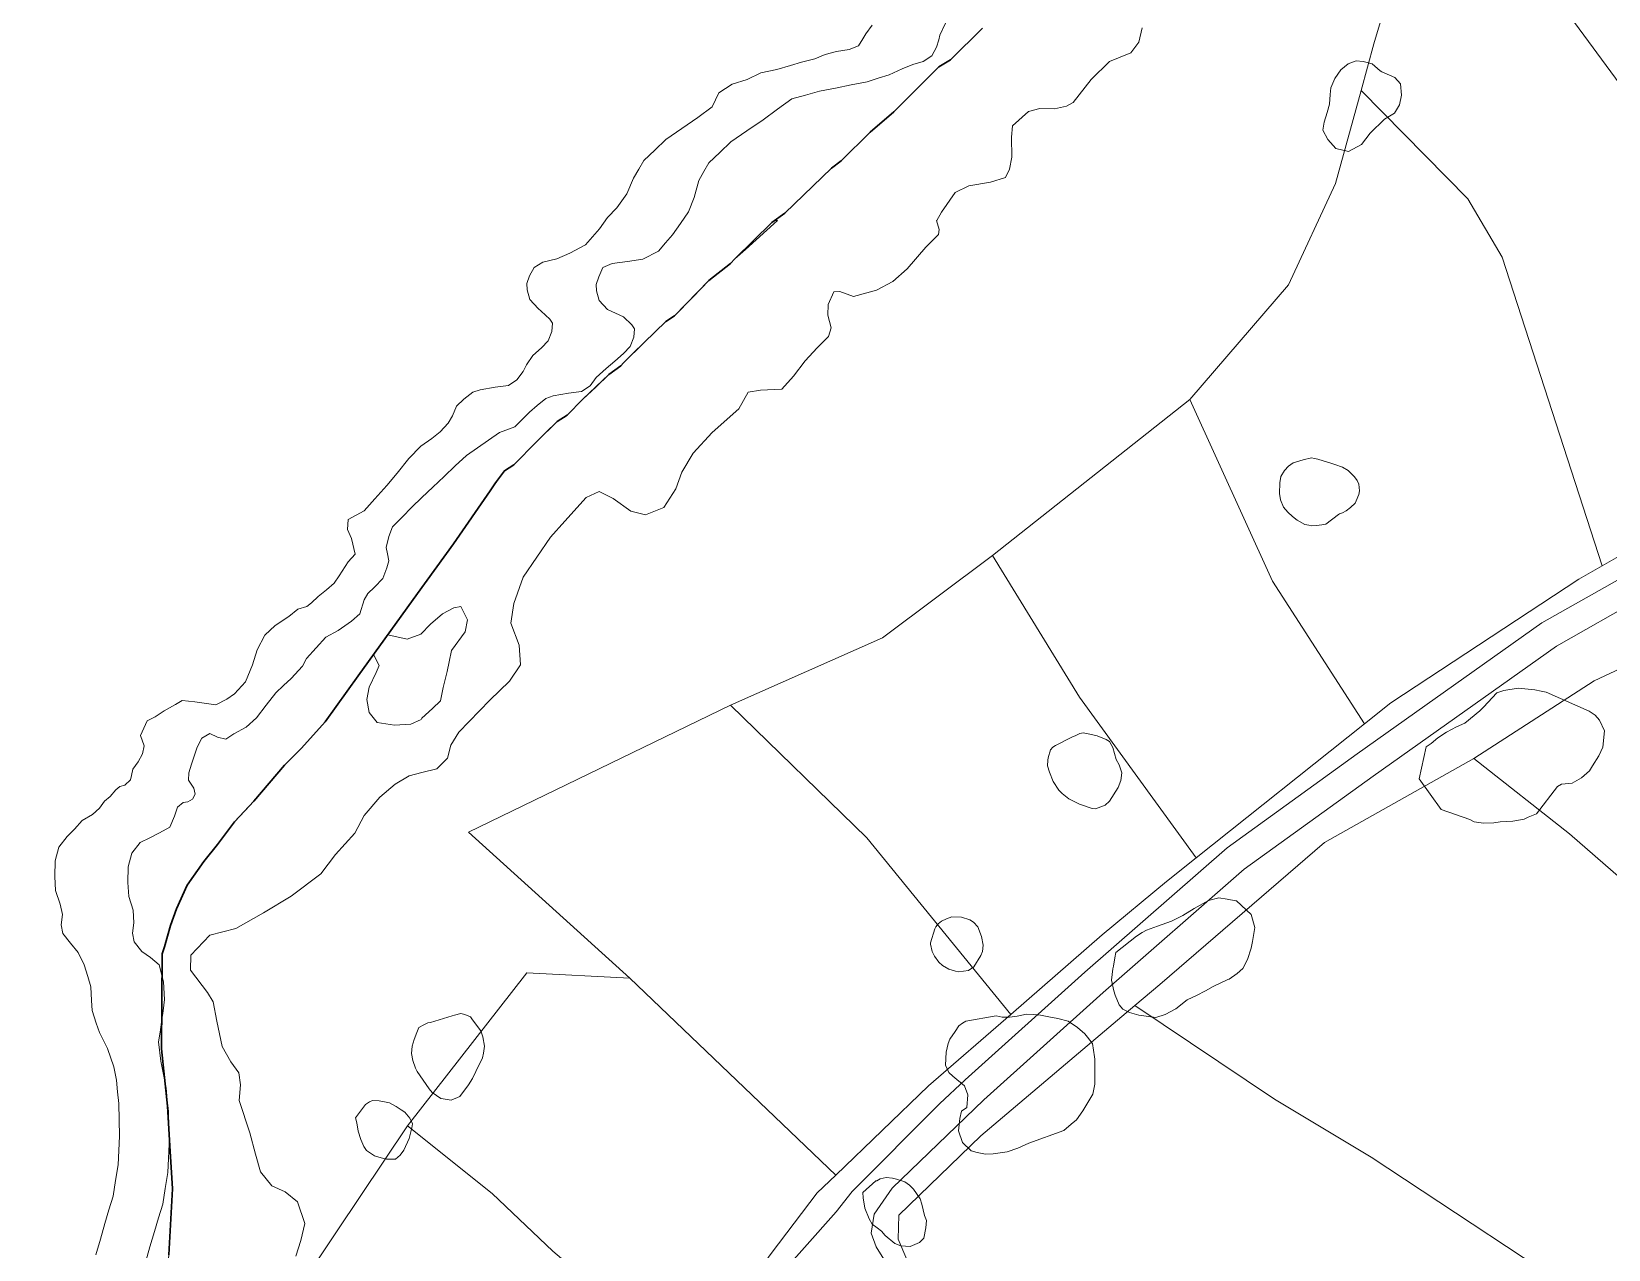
# Model space of a CAD drawing. Header units: metres. Extents: x 4652992 to 4879070, y 2074171 to 2309877.
# Drawn here: x 4653615.1 to 4653773.4, y 2308470 to 2308592.3 of the extents above; entities that cross this region are included whole.
import ezdxf

# ---------------------------------------------------------------- set-up
doc = ezdxf.new("R2010")
doc.units = ezdxf.units.M
doc.header["$MEASUREMENT"] = 0
doc.linetypes.add('DGN Style 3', pattern=[92.779933, 66.271381, -26.508552])
for name, color, linetype, lineweight in [('Level 19', 38, 'DGN Style 3', 0), ('Level 2', 6, 'Continuous', 0), ('Level 37', 3, 'Continuous', 0), ('Level 40', 1, 'Continuous', 0)]:
    doc.layers.add(name, color=color, linetype=linetype, lineweight=lineweight)
doc.layers.add('Limite', color=38, linetype='Continuous', lineweight=0, plot=False)

msp = doc.modelspace()

# ---------------------------------------------------------------- linework, layer by layer
at = {"layer": 'Level 19', "linetype": 'DGN Style 3'}
for points in [[(4653615.074191, 2308345.397888, 1263.561241), (4653616.489438, 2308351.026475, 1263.700968), (4653619.897198, 2308361.0764, 1264.1463), (4653621.661142, 2308365.510388, 1264.322569), (4653630.289758, 2308379.512862, 1265.315201), (4653642.72882, 2308399.54665, 1267.058266), (4653653.379919, 2308415.854819, 1267.896338), (4653661.995029, 2308427.084118, 1267.672768), (4653670.328958, 2308437.913095, 1267.636081), (4653672.095527, 2308440.809492, 1267.638896), (4653673.696828, 2308445.325073, 1267.6662), (4653675.187723, 2308448.519744, 1267.789973), (4653684.73016, 2308461.247137, 1267.193582), (4653695.8698, 2308473.792888, 1266.322928), (4653697.496112, 2308475.856548, 1266.217669), (4653706.258907, 2308484.638428, 1265.563259), (4653708.84565, 2308487.049382, 1265.31487), (4653720.859279, 2308497.879814, 1264.662848), (4653735.15817, 2308510.34644, 1263.786562), (4653748.209587, 2308519.784115, 1262.753284), (4653766.747758, 2308532.93109, 1261.06256), (4653775.645877, 2308537.975289, 1260.371662)], [(4653702.654556, 2308465.899093, 1267.320471), (4653699.900137, 2308470.303175, 1266.624313), (4653699.401353, 2308471.655563, 1266.469198), (4653699.706318, 2308473.560962, 1266.338955), (4653701.493403, 2308476.162844, 1266.160641), (4653710.71586, 2308485.042024, 1265.433583), (4653722.679172, 2308495.827095, 1264.720571), (4653736.866778, 2308508.196697, 1263.736604), (4653749.806774, 2308517.553801, 1262.705735), (4653768.221379, 2308530.613145, 1261.097118), (4653776.87422, 2308535.5183, 1260.323746)]]:
    msp.add_polyline3d(points, dxfattribs=at)
at = {"layer": 'Level 2'}
for points in [[(4653621.547514, 2308469.495407, 1245.6057), (4653621.986263, 2308471.061661, 1245.5557), (4653622.425011, 2308472.627915, 1245.5057), (4653622.84466, 2308473.994085, 1245.4557), (4653623.264308, 2308475.360255, 1245.4057), (4653623.516465, 2308476.941873, 1245.2557), (4653623.768621, 2308478.52349, 1245.1057), (4653623.841769, 2308479.957927, 1245.0057), (4653623.914916, 2308481.392364, 1244.9057), (4653623.87881, 2308483.032996, 1244.8557), (4653623.842704, 2308484.673627, 1244.8057), (4653623.720098, 2308485.841046, 1244.7057), (4653623.597491, 2308487.008464, 1244.6057), (4653623.342016, 2308488.365903, 1244.5557), (4653622.7072, 2308490.18497, 1244.5057), (4653621.884981, 2308491.796095, 1244.3057), (4653621.560863, 2308492.752376, 1244.3057), (4653621.157353, 2308494.030388, 1244.1057), (4653621.098385, 2308495.036432, 1243.8557), (4653621.012481, 2308496.394169, 1243.4057), (4653620.721566, 2308497.428835, 1243.4057), (4653620.362296, 2308498.607436, 1243.6057), (4653619.765214, 2308499.826748, 1243.5057), (4653618.989842, 2308500.78349, 1243.1057), (4653618.21414, 2308501.754994, 1243.0057), (4653618.054933, 2308502.604656, 1243.0057), (4653618.178595, 2308503.644483, 1243.0057), (4653617.950157, 2308504.703239, 1243.0057), (4653617.493193, 2308506.05969, 1242.9057), (4653617.412567, 2308507.475596, 1242.7057), (4653617.449115, 2308509.043801, 1242.5057), (4653617.822916, 2308510.413439, 1242.4057), (4653618.659225, 2308511.474582, 1242.3057), (4653619.374143, 2308512.229259, 1242.2057), (4653620.154777, 2308513.100542, 1242.1057), (4653621.202715, 2308513.684239, 1242.0057), (4653621.911117, 2308514.339983, 1241.9057), (4653622.394282, 2308515.034125, 1241.9057), (4653622.964452, 2308515.490401, 1241.9057), (4653623.532582, 2308516.157113, 1241.9057), (4653623.95271, 2308516.510512, 1241.9057), (4653624.427873, 2308516.643834, 1241.8057), (4653625.005716, 2308517.184879, 1241.8057), (4653625.113094, 2308517.610892, 1241.6057), (4653625.252612, 2308518.24351, 1241.5057), (4653625.792866, 2308518.979617, 1241.2057), (4653626.206372, 2308519.792565, 1241.0057), (4653626.384979, 2308520.594496, 1240.9057), (4653626.012292, 2308521.628462, 1240.8057), (4653626.699717, 2308523.086738, 1240.8057), (4653627.48169, 2308523.493845, 1240.8057), (4653628.387242, 2308524.102664, 1240.8057), (4653629.522435, 2308524.755834, 1240.8057), (4653630.216262, 2308525.153324, 1240.8057), (4653631.466497, 2308525.019418, 1240.7057), (4653633.588522, 2308524.714488, 1240.6057), (4653634.680647, 2308525.289389, 1240.6057), (4653635.457653, 2308525.796551, 1240.6057), (4653636.573689, 2308527.021649, 1240.6057), (4653637.25588, 2308528.711541, 1240.6057), (4653637.717997, 2308530.234676, 1240.6057), (4653638.512152, 2308531.692865, 1240.6057), (4653639.538987, 2308532.669379, 1240.6057), (4653640.899668, 2308533.584189, 1240.6057), (4653641.830007, 2308534.320732, 1240.6057), (4653642.735896, 2308534.563376, 1240.4057), (4653643.205028, 2308534.955819, 1240.4057), (4653643.851481, 2308535.573074, 1240.4057), (4653644.682927, 2308536.244661, 1240.4057), (4653645.467344, 2308536.926556, 1240.4057), (4653645.957831, 2308537.660614, 1240.4057), (4653646.262207, 2308538.128401, 1240.4057), (4653646.872406, 2308539.053008, 1240.4057), (4653647.587873, 2308539.8347, 1240.4057), (4653647.207398, 2308541.390323, 1240.4057), (4653646.791369, 2308542.297596, 1240.3391), (4653646.873089, 2308543.323305, 1240.2724), (4653648.474274, 2308544.181379, 1240.2057), (4653649.539967, 2308545.379096, 1240.1807), (4653650.76282, 2308546.718929, 1240.1557), (4653651.794939, 2308547.966563, 1240.1307), (4653652.959332, 2308549.447264, 1240.1057), (4653654.161088, 2308550.669569, 1240.0391), (4653655.272614, 2308551.434823, 1239.9724), (4653656.110322, 2308552.124105, 1239.9057), (4653656.921838, 2308552.978343, 1239.8057), (4653657.357849, 2308553.725272, 1239.8057), (4653657.752046, 2308554.696179, 1239.8057), (4653658.499748, 2308555.381605, 1239.8057), (4653659.382128, 2308556.084482, 1239.8057), (4653660.130922, 2308556.33207, 1239.8057), (4653661.650209, 2308556.612858, 1239.7057), (4653662.968072, 2308556.758039, 1239.6057), (4653663.825713, 2308557.334642, 1239.6057), (4653664.429992, 2308558.179588, 1239.6057), (4653664.791076, 2308558.857998, 1239.6057), (4653665.405564, 2308559.791276, 1239.5557), (4653666.286289, 2308560.543064, 1239.5057), (4653666.949951, 2308561.245175, 1239.5057), (4653667.309756, 2308562.18172, 1239.5057), (4653667.391777, 2308563.041178, 1239.5057), (4653667.121187, 2308563.444207, 1239.5057), (4653666.268416, 2308564.223556, 1239.5057), (4653665.954796, 2308564.506585, 1239.5057), (4653665.127019, 2308565.412341, 1239.5057), (4653664.838152, 2308566.387931, 1239.5057), (4653664.828165, 2308567.002661, 1239.5057), (4653665.070432, 2308567.786977, 1239.5057), (4653665.539081, 2308568.615805, 1239.5057), (4653666.427131, 2308569.135655, 1239.4057), (4653667.813463, 2308569.484738, 1239.3057), (4653669.130755, 2308570.067428, 1239.1057), (4653670.70781, 2308570.877893, 1239.0057), (4653671.410167, 2308571.687908, 1238.9557), (4653672.112523, 2308572.497924, 1238.9057), (4653672.91276, 2308573.652913, 1238.9057), (4653673.846539, 2308574.60902, 1238.9057), (4653674.8498, 2308576.007635, 1238.9057), (4653675.53336, 2308577.597593, 1238.9057), (4653676.047407, 2308578.481803, 1238.8557), (4653676.561454, 2308579.366012, 1238.8057), (4653677.661754, 2308580.413067, 1238.7557), (4653678.762054, 2308581.460123, 1238.7057), (4653680.374404, 2308582.573778, 1238.6557), (4653681.986753, 2308583.687433, 1238.6057), (4653683.431006, 2308584.735549, 1238.6057), (4653684.084423, 2308586.154, 1238.6057), (4653685.444293, 2308587.016685, 1238.5557), (4653686.946499, 2308587.506024, 1238.5057), (4653688.30864, 2308588.175042, 1238.4724), (4653689.904544, 2308588.496079, 1238.4391), (4653691.300513, 2308588.899647, 1238.4057), (4653692.402696, 2308589.237313, 1238.4057), (4653693.72112, 2308589.575997, 1238.4057), (4653694.770894, 2308589.99874, 1238.4057), (4653695.917739, 2308590.316729, 1238.4057), (4653697.174427, 2308590.502452, 1238.4057), (4653698.112408, 2308590.885624, 1238.4057), (4653698.546617, 2308591.588763, 1238.4057), (4653698.848882, 2308592.08968, 1238.4057), (4653699.496232, 2308592.962247, 1238.4057)], [(4653706.848368, 2308593.164793, 1238.405739), (4653706.275644, 2308591.946372, 1238.405739), (4653706.184481, 2308591.483823, 1238.405739), (4653705.966042, 2308590.750504, 1238.405739), (4653705.499019, 2308589.880922, 1238.405739), (4653704.611448, 2308589.31507, 1238.405739), (4653703.588026, 2308588.99742, 1238.405739), (4653702.507982, 2308588.579968, 1238.405739), (4653701.200919, 2308587.948155, 1238.405739), (4653700.098736, 2308587.610489, 1238.405739), (4653698.996554, 2308587.272823, 1238.405739), (4653697.40065, 2308586.951786, 1238.439072), (4653695.804746, 2308586.630748, 1238.472405), (4653694.208842, 2308586.309711, 1238.505739), (4653692.814432, 2308585.928927, 1238.555739), (4653691.420022, 2308585.548143, 1238.605739), (4653689.975769, 2308584.500026, 1238.605739), (4653688.531515, 2308583.45191, 1238.605739), (4653686.919166, 2308582.338255, 1238.655739), (4653685.306817, 2308581.2246, 1238.705739), (4653684.206517, 2308580.177544, 1238.755739), (4653683.106217, 2308579.130489, 1238.805739), (4653682.59217, 2308578.24628, 1238.855739), (4653682.078123, 2308577.36207, 1238.905739), (4653681.627713, 2308575.640245, 1238.905739), (4653681.048595, 2308574.202046, 1238.905739), (4653680.248359, 2308573.047056, 1238.905739), (4653679.448122, 2308571.892067, 1238.905739), (4653678.745766, 2308571.082051, 1238.955739), (4653678.043409, 2308570.272036, 1239.005739), (4653676.466354, 2308569.461571, 1239.105739), (4653674.915548, 2308569.226705, 1239.305739), (4653673.387583, 2308569.034806, 1239.405739), (4653672.432817, 2308568.614336, 1239.505739), (4653672.030884, 2308567.686128, 1239.505739), (4653671.788617, 2308566.901812, 1239.505739), (4653671.798604, 2308566.287082, 1239.505739), (4653672.087471, 2308565.311492, 1239.505739), (4653672.915248, 2308564.405736, 1239.505739), (4653674.517593, 2308563.655114, 1239.505739), (4653675.370364, 2308562.875764, 1239.505739), (4653675.640954, 2308562.472736, 1239.505739), (4653675.558933, 2308561.613277, 1239.505739), (4653675.199128, 2308560.676733, 1239.505739), (4653674.535466, 2308559.974621, 1239.505739), (4653673.654741, 2308559.222834, 1239.555739), (4653672.774016, 2308558.471046, 1239.605739), (4653671.765591, 2308557.573731, 1239.605739), (4653671.161312, 2308556.728785, 1239.605739), (4653670.303671, 2308556.152182, 1239.605739), (4653668.985808, 2308556.007001, 1239.705739), (4653667.466521, 2308555.726213, 1239.805739), (4653666.717727, 2308555.478625, 1239.805739), (4653665.835347, 2308554.775748, 1239.805739), (4653665.087645, 2308554.090322, 1239.805739), (4653664.352684, 2308553.358638, 1239.805739), (4653663.617723, 2308552.626954, 1239.805739), (4653662.083176, 2308552.043441, 1239.905739), (4653660.97165, 2308551.278187, 1239.972405), (4653659.860125, 2308550.512932, 1240.039073), (4653658.748599, 2308549.747678, 1240.105739), (4653657.624712, 2308548.690605, 1240.130739), (4653656.500826, 2308547.633532, 1240.155739), (4653655.37694, 2308546.576459, 1240.180739), (4653654.253053, 2308545.519385, 1240.205739), (4653653.274841, 2308544.539487, 1240.272406), (4653652.296629, 2308543.559588, 1240.339073), (4653651.318416, 2308542.579689, 1240.405739), (4653650.950515, 2308541.601863, 1240.405739), (4653650.692251, 2308540.515113, 1240.405739), (4653650.828393, 2308539.876142, 1240.405739), (4653650.947907, 2308539.152931, 1240.405739), (4653650.76447, 2308538.445187, 1240.405739), (4653650.337832, 2308537.391298, 1240.405739), (4653649.506904, 2308536.503912, 1240.405739), (4653648.860451, 2308535.886657, 1240.405739), (4653648.474858, 2308535.262146, 1240.405739), (4653648.028565, 2308533.8509, 1240.605739), (4653647.22275, 2308533.090021, 1240.605739), (4653645.862069, 2308532.175211, 1240.605739), (4653644.635435, 2308531.496602, 1240.605739), (4653643.657883, 2308530.419399, 1240.605739), (4653642.68033, 2308529.342197, 1240.605739), (4653642.269851, 2308528.591462, 1240.605739), (4653641.153815, 2308527.366364, 1240.605739), (4653640.377322, 2308526.643449, 1240.605739), (4653639.600829, 2308525.920534, 1240.605739), (4653638.635663, 2308524.661746, 1240.705739), (4653637.670498, 2308523.402957, 1240.805739), (4653636.612887, 2308522.472824, 1240.805739), (4653635.386498, 2308521.794353, 1240.805739), (4653634.580321, 2308521.252344, 1240.805739), (4653633.747243, 2308521.459024, 1240.805739), (4653632.98951, 2308521.825889, 1240.805739), (4653632.183205, 2308521.367588, 1240.905739), (4653631.722847, 2308520.448272, 1241.005739), (4653631.13837, 2308518.763098, 1241.205739), (4653630.871998, 2308517.887191, 1241.505739), (4653630.840263, 2308517.147275, 1241.605739), (4653631.388603, 2308516.334546, 1241.805739), (4653631.490708, 2308515.746687, 1241.805739), (4653631.24006, 2308515.224783, 1241.905739), (4653630.753441, 2308514.970556, 1241.905739), (4653630.300051, 2308514.884544, 1241.905739), (4653629.729881, 2308514.428268, 1241.905739), (4653629.421069, 2308513.52774, 1241.905739), (4653628.970374, 2308512.433884, 1242.005739), (4653627.922436, 2308511.850188, 1242.105739), (4653626.95863, 2308511.359456, 1242.205739), (4653625.994824, 2308510.868725, 1242.305739), (4653625.158515, 2308509.807582, 1242.405739), (4653624.784714, 2308508.437944, 1242.505739), (4653624.748166, 2308506.869739, 1242.705739), (4653624.828792, 2308505.453833, 1242.905739), (4653625.285756, 2308504.097382, 1243.005739), (4653625.337814, 2308502.810332, 1243.005739), (4653625.214153, 2308501.770505, 1243.005739), (4653625.37336, 2308500.920843, 1243.005739), (4653626.149062, 2308499.949339, 1243.105739), (4653627.033225, 2308499.32173, 1243.505739), (4653627.887694, 2308498.61754, 1244.005739), (4653628.31027, 2308496.898777, 1244.105739), (4653628.434285, 2308495.116178, 1244.205739), (4653628.284659, 2308493.980413, 1244.255739), (4653628.135032, 2308492.844647, 1244.305739), (4653627.980033, 2308491.853259, 1244.305739), (4653627.825033, 2308490.861871, 1244.305739), (4653628.069562, 2308488.934118, 1244.505739), (4653628.325038, 2308487.576679, 1244.555739), (4653628.580513, 2308486.21924, 1244.605739), (4653628.70312, 2308485.051822, 1244.705739), (4653628.825726, 2308483.884404, 1244.805739), (4653628.861832, 2308482.243772, 1244.855739), (4653628.897938, 2308480.60314, 1244.905739), (4653628.824791, 2308479.168704, 1245.005739), (4653628.751643, 2308477.734267, 1245.105739), (4653628.499487, 2308476.152649, 1245.255739), (4653628.24733, 2308474.571032, 1245.405739), (4653627.827682, 2308473.204862, 1245.455739), (4653627.408033, 2308471.838691, 1245.505739), (4653626.969285, 2308470.272438, 1245.555739), (4653626.530536, 2308468.706184, 1245.605739)]]:
    msp.add_polyline3d(points, dxfattribs=at)
at = {"layer": 'Level 37', "extrusion": (0.7620615731624901, 0.5440282548453109, 0.351134470878432), "elevation": 4802788.525449, "flags": 128}
msp.add_lwpolyline([(-825070.73853, -1799760.758132), (-825053.711812, -1799763.115017), (-825034.055313, -1799774.053009)], dxfattribs=at)
at = {"layer": 'Level 37', "extrusion": (-0.7676442660943548, -0.5503198226883343, 0.3284362548330189), "elevation": -4842390.432552, "flags": 128}
msp.add_lwpolyline([(835222.535944, 1685150.620746), (835241.35612, 1685160.861376), (835264.172809, 1685165.163186)], dxfattribs=at)
at = {"layer": 'Level 37'}
for points in [[(4653796.588422, 2308547.920313, 1260.031982), (4653789.563465, 2308559.41992, 1260.417157), (4653782.947891, 2308571.537793, 1259.7), (4653778.441424, 2308580.372125, 1258.9), (4653774.605865, 2308586.986383, 1257.6), (4653769.557156, 2308593.837451, 1255.2), (4653759.8438, 2308603.64884, 1250.3), (4653755.537467, 2308607.72047, 1247.2), (4653750.750011, 2308612.200147, 1244.9), (4653744.559191, 2308618.000415, 1243.470929), (4653739.360496, 2308622.722258, 1241.756726), (4653750.933349, 2308637.347796, 1241.756726), (4653752.974059, 2308642.323286, 1241.6), (4653765.564613, 2308630.438464, 1245.5), (4653775.060993, 2308621.143862, 1251.2), (4653788.331075, 2308606.931741, 1256.6), (4653799.861003, 2308588.165599, 1259.4), (4653809.151328, 2308571.756189, 1259.3), (4653816.844634, 2308556.746357, 1258.721), (4653819.859671, 2308551.90828, 1256.8577)], [(4653732.022057, 2308509.33112, 1264.83277), (4653720.316301, 2308525.48589, 1261.334247), (4653711.571512, 2308539.697005, 1251.661704), (4653731.409232, 2308555.362126, 1251.09273), (4653741.307226, 2308566.862407, 1250.860296), (4653746.016593, 2308577.053543, 1250.291322), (4653748.591199, 2308586.392397, 1249.155456), (4653749.885571, 2308591.087466, 1248.584404), (4653753.653177, 2308603.768813, 1247.446457), (4653755.537467, 2308607.72047, 1247.2)], [(4653772.816567, 2308538.668556, 1261.967054), (4653762.750373, 2308569.637494, 1259.627327), (4653759.296985, 2308575.521287, 1257.351435), (4653748.591199, 2308586.392397, 1249.155456)], [(4653641.069723, 2308464.861783, 1255.875513), (4653645.770833, 2308471.879214, 1255.875513), (4653652.835495, 2308482.438259, 1257.02358), (4653661.341535, 2308475.636983, 1261.615849), (4653667.414856, 2308469.844631, 1265.060049), (4653676.086568, 2308462.522258, 1267.930218), (4653680.917622, 2308458.003541, 1267.930218), (4653689.334749, 2308469.601884, 1267.930218), (4653693.98578, 2308475.694268, 1267.356184), (4653695.844801, 2308477.483333, 1267.26072), (4653705.164327, 2308486.452159, 1266.78215), (4653713.413468, 2308493.627782, 1265.966391), (4653722.578614, 2308501.600205, 1265.060049), (4653729.048201, 2308506.962346, 1265.060049), (4653732.022057, 2308509.33112, 1264.83277), (4653748.923644, 2308522.793786, 1263.541057), (4653751.581232, 2308524.910642, 1263.337949), (4653770.451001, 2308537.318346, 1262.189882), (4653772.816567, 2308538.668556, 1261.967054), (4653782.639026, 2308544.274987, 1261.041815)], [(4653675.153176, 2308497.260837, 1261.334247), (4653658.956054, 2308511.927754, 1248.816839), (4653685.272304, 2308524.684443, 1252.230677), (4653700.538257, 2308531.439358, 1251.661704), (4653711.571512, 2308539.697005, 1251.661704)], [(4653792.461351, 2308491.810147, 1266.534521), (4653769.538566, 2308511.764647, 1266.118762), (4653759.914829, 2308519.313928, 1264.396661), (4653771.984532, 2308527.131293, 1263.248594), (4653786.800653, 2308534.052345, 1261.526494)], [(4653792.461351, 2308491.810147, 1266.534521), (4653778.178322, 2308469.893971, 1268.414896), (4653773.330559, 2308463.626979, 1268.98893), (4653765.627533, 2308453.114288, 1271.859097), (4653762.239937, 2308448.327143, 1273.007165), (4653755.712569, 2308439.586537, 1273.007165), (4653742.651535, 2308445.144032, 1271.859097), (4653735.908101, 2308449.388297, 1271.285064), (4653707.941634, 2308464.702889, 1268.98893), (4653705.295238, 2308466.282224, 1268.98893), (4653702.969744, 2308469.018231, 1268.98893), (4653702.109582, 2308471.052193, 1268.98893), (4653702.180527, 2308473.451091, 1268.414896), (4653710.407077, 2308481.433154, 1267.840863), (4653725.860066, 2308494.50119, 1266.853893), (4653728.382376, 2308496.634216, 1266.692796), (4653744.919076, 2308510.871158, 1265.544728), (4653759.914829, 2308519.313928, 1264.396661)], [(4653652.835495, 2308482.438259, 1257.02358), (4653664.822376, 2308497.799636, 1256.782462), (4653675.153176, 2308497.260837, 1261.334247), (4653695.844801, 2308477.483333, 1267.26072)], [(4653773.330559, 2308463.626979, 1268.98893), (4653749.616507, 2308479.297843, 1270.136997), (4653739.910194, 2308485.12419, 1267.266829), (4653725.860066, 2308494.50119, 1266.853893)]]:
    msp.add_polyline3d(points, dxfattribs=at)
at = {"layer": 'Level 40', "color": 3, "flags": 128}
for points, elevation in [([(4653751.984862, 2308587.705536), (4653752.542487, 2308587.044896), (4653752.64069, 2308585.911818), (4653752.462081, 2308584.953827), (4653751.935663, 2308584.122124), (4653750.952933, 2308583.498732), (4653749.514728, 2308582.092395), (4653748.62212, 2308580.956718), (4653747.317833, 2308580.268873), (4653746.072532, 2308580.561257), (4653745.249231, 2308581.456969), (4653744.74743, 2308582.417072), (4653744.89261, 2308583.195496), (4653745.202119, 2308584.191275), (4653745.418291, 2308585.018478), (4653745.477305, 2308585.998635), (4653745.540312, 2308586.668332), (4653745.958296, 2308587.582031), (4653746.555755, 2308588.462497), (4653747.288023, 2308589.070246), (4653748.084107, 2308589.356485), (4653748.813194, 2308589.283496), (4653749.69943, 2308589.057549), (4653750.496352, 2308588.35263), (4653750.664668, 2308588.259543), (4653751.984862, 2308587.705536)], 1254.646457), ([(4653746.311027, 2308543.814318), (4653745.045496, 2308542.84001), (4653744.653685, 2308542.766529), (4653744.113895, 2308542.710632), (4653743.659152, 2308542.671715), (4653743.352355, 2308542.731636), (4653742.94871, 2308542.82563), (4653742.167156, 2308543.242095), (4653741.704012, 2308543.606946), (4653741.245413, 2308544.037265), (4653740.784799, 2308544.563693), (4653740.487541, 2308545.284783), (4653740.403658, 2308545.925986), (4653740.425198, 2308547.008959), (4653740.54594, 2308547.62247), (4653740.893827, 2308548.249574), (4653741.317191, 2308548.684026), (4653741.755831, 2308549.019065), (4653742.791255, 2308549.291827), (4653743.612325, 2308549.490522), (4653743.905785, 2308549.454188), (4653744.263912, 2308549.365575), (4653745.655771, 2308548.92363), (4653745.939768, 2308548.844238), (4653746.729928, 2308548.560663), (4653747.311645, 2308548.248875), (4653747.946554, 2308547.582242), (4653748.193584, 2308547.214689), (4653748.353271, 2308546.854935), (4653748.44263, 2308546.208102), (4653748.37003, 2308545.839093), (4653748.113913, 2308545.186596), (4653748.004005, 2308544.952599), (4653747.538158, 2308544.532651), (4653747.109165, 2308544.19085), (4653746.741298, 2308543.996879), (4653746.421269, 2308543.888439), (4653746.311027, 2308543.814318)], 1263.600385), ([(4653717.911897, 2308520.620119), (4653719.541484, 2308521.468042), (4653719.945976, 2308521.633614), (4653720.333835, 2308521.839984), (4653720.672014, 2308521.904132), (4653721.339386, 2308521.773675), (4653722.076433, 2308521.597048), (4653723.007977, 2308521.209161), (4653723.341624, 2308521.019507), (4653723.674925, 2308520.40557), (4653723.984656, 2308519.214922), (4653724.283427, 2308518.68928), (4653724.568867, 2308517.885853), (4653724.471301, 2308517.123546), (4653724.213808, 2308516.401379), (4653723.316861, 2308515.040784), (4653722.886465, 2308514.632411), (4653721.922892, 2308514.264789), (4653721.583997, 2308514.300854), (4653720.308072, 2308514.727592), (4653719.49796, 2308515.141184), (4653719.237514, 2308515.28073), (4653718.583487, 2308515.814616), (4653718.232459, 2308516.128575), (4653717.681844, 2308516.998958), (4653717.309785, 2308517.933772), (4653717.08499, 2308518.56739), (4653717.133456, 2308519.144083), (4653717.18286, 2308519.394942), (4653717.406118, 2308520.197969), (4653717.632542, 2308520.453358), (4653717.911897, 2308520.620119)], 1265.800385), ([(4653723.948124, 2308499.824627), (4653726.043499, 2308501.489444), (4653726.617305, 2308501.845956), (4653727.028671, 2308502.097756), (4653728.131243, 2308502.481102), (4653729.546598, 2308502.990215), (4653730.695461, 2308503.569984), (4653731.839094, 2308504.272202), (4653733.278821, 2308505.05007), (4653734.311659, 2308505.331447), (4653735.159112, 2308505.197223), (4653736.004734, 2308505.031847), (4653736.084003, 2308505.014998), (4653737.549358, 2308503.669708), (4653737.908856, 2308502.354672), (4653737.687474, 2308500.944273), (4653737.544545, 2308500.274673), (4653737.169653, 2308499.12381), (4653736.70868, 2308498.245144), (4653736.154527, 2308497.725738), (4653735.329684, 2308497.16645), (4653735.210116, 2308497.116347), (4653733.732392, 2308496.436078), (4653732.955336, 2308495.990891), (4653732.059993, 2308495.523281), (4653731.123918, 2308495.095156), (4653729.975558, 2308494.188598), (4653728.92005, 2308493.599744), (4653727.99379, 2308493.299051), (4653726.268122, 2308493.549521), (4653725.349302, 2308493.824367), (4653724.666066, 2308494.16352), (4653724.299981, 2308494.600054), (4653723.907828, 2308495.544197), (4653723.773263, 2308496.004966), (4653723.532429, 2308497.065498), (4653723.659554, 2308498.197777), (4653723.713824, 2308498.473447), (4653723.876687, 2308499.300711), (4653723.948124, 2308499.824627)], 1271.200385), ([(4653705.364585, 2308500.798027), (4653705.773322, 2308502.213192), (4653705.889954, 2308502.412498), (4653706.13454, 2308502.727569), (4653706.446434, 2308502.991577), (4653706.946008, 2308503.218871), (4653707.508143, 2308503.433926), (4653708.471218, 2308503.375542), (4653709.317795, 2308503.129086), (4653709.673139, 2308502.880409), (4653710.099666, 2308502.406941), (4653710.477338, 2308501.434828), (4653710.647473, 2308500.559273), (4653710.588317, 2308499.939702), (4653710.420947, 2308499.540545), (4653709.698291, 2308498.389981), (4653709.154631, 2308498.044611), (4653708.150575, 2308497.912671), (4653707.861091, 2308497.969309), (4653707.185224, 2308498.166553), (4653706.540954, 2308498.526997), (4653706.198188, 2308498.877346), (4653705.7559, 2308499.486336), (4653705.53467, 2308499.939373), (4653705.340948, 2308500.678047), (4653705.364585, 2308500.798027)], 1267.600385), ([(4653655.123368, 2308492.794892), (4653657.308066, 2308493.479711), (4653657.558802, 2308493.538162), (4653658.196952, 2308493.720389), (4653658.594518, 2308493.60672), (4653659.171554, 2308493.368862), (4653659.3577, 2308493.091293), (4653660.17962, 2308491.965864), (4653660.38203, 2308491.363527), (4653660.55662, 2308490.450315), (4653660.463127, 2308489.73962), (4653660.371593, 2308489.275714), (4653659.693755, 2308487.87902), (4653659.354744, 2308487.174516), (4653658.947266, 2308486.538237), (4653658.077796, 2308485.384013), (4653657.211191, 2308485.017645), (4653656.421226, 2308485.14566), (4653656.192464, 2308485.190453), (4653655.308772, 2308485.784643), (4653655.015465, 2308486.144387), (4653653.804934, 2308487.890841), (4653653.623112, 2308488.215687), (4653653.35279, 2308489.010769), (4653653.229551, 2308489.709364), (4653653.289693, 2308490.420966), (4653653.488934, 2308491.091915), (4653653.7535, 2308491.800696), (4653653.980806, 2308492.295165), (4653654.48415, 2308492.588467), (4653654.885337, 2308492.783588), (4653655.123368, 2308492.794892)], 1259.400385), ([(4653647.61855, 2308483.251924), (4653648.60466, 2308484.586164), (4653649.014423, 2308484.846072), (4653649.302882, 2308484.995463), (4653649.995543, 2308484.956902), (4653650.513903, 2308484.855401), (4653651.031609, 2308484.736304), (4653651.696409, 2308484.38269), (4653652.202399, 2308484.037668), (4653652.547861, 2308483.814025), (4653653.068243, 2308483.221871), (4653653.319149, 2308482.627246), (4653653.275156, 2308482.226988), (4653652.986901, 2308481.155573), (4653652.468667, 2308480.009125), (4653652.094308, 2308479.481344), (4653651.616041, 2308479.092647), (4653650.734952, 2308479.10442), (4653650.193706, 2308479.210423), (4653649.513102, 2308479.424113), (4653648.718099, 2308479.957702), (4653648.441346, 2308480.372799), (4653648.147554, 2308481.062354), (4653647.858828, 2308481.891124), (4653647.741546, 2308482.753552), (4653647.61855, 2308483.251924)], 1259.400385), ([(4653698.571085, 2308475.73326), (4653699.863163, 2308476.923507), (4653699.955735, 2308476.905381), (4653700.288207, 2308477.128929), (4653700.885822, 2308477.236286), (4653701.527096, 2308477.175002), (4653701.935346, 2308477.094925), (4653702.767196, 2308476.809227), (4653703.255676, 2308476.480331), (4653703.640458, 2308476.087689), (4653704.309407, 2308475.090736), (4653704.495894, 2308474.573118), (4653704.75818, 2308473.439918), (4653704.944536, 2308472.945712), (4653704.891119, 2308472.186379), (4653704.69046, 2308471.167668), (4653704.244296, 2308470.725468), (4653703.314168, 2308470.33119), (4653702.382682, 2308470.382586), (4653701.783087, 2308470.63721), (4653700.788285, 2308471.439078), (4653700.428882, 2308471.855592), (4653699.983935, 2308472.186813), (4653699.486411, 2308472.571209), (4653699.207378, 2308473.106962), (4653698.741895, 2308474.16032), (4653698.604768, 2308475.212093), (4653698.571085, 2308475.73326)], 1272.800385)]:
    msp.add_lwpolyline(points, dxfattribs=dict(at, elevation=elevation))
at = {"layer": 'Level 40', "color": 3}
for points in [[(4653628.744771, 2308467.478819, 1255.1443), (4653628.89594, 2308470.377129, 1254.832206), (4653628.895943, 2308470.377188, 1254.8322), (4653629.121249, 2308474.391512, 1254.395), (4653629.218543, 2308476.125004, 1254.2062), (4653629.118653, 2308477.721079, 1254.0429), (4653628.950235, 2308480.412133, 1253.7675), (4653628.871874, 2308481.782949, 1253.6282), (4653628.72106, 2308484.421232, 1253.364036), (4653628.619484, 2308485.42483, 1253.2632), (4653628.235732, 2308489.216401, 1252.8972), (4653628.138456, 2308490.177517, 1252.8045), (4653628.157731, 2308493.190784, 1252.5987), (4653628.171552, 2308495.351445, 1252.4512), (4653628.199387, 2308499.702864, 1252.1541), (4653628.439078, 2308500.416672, 1252.1092), (4653629.039237, 2308502.558753, 1251.9826), (4653629.638304, 2308504.224194, 1251.8627), (4653630.715234, 2308506.60323, 1251.7412), (4653631.236008, 2308507.34365, 1251.7652), (4653632.387533, 2308508.980851, 1251.8183), (4653633.740638, 2308510.684466, 1251.87), (4653635.452434, 2308512.942974, 1251.9076), (4653636.510457, 2308514.077098, 1251.9277), (4653637.404425, 2308515.035366, 1251.93534), (4653638.036177, 2308515.772506, 1251.941), (4653638.036184, 2308515.772513, 1251.941), (4653640.487097, 2308518.632281, 1251.9266), (4653642.184322, 2308520.34839, 1251.903), (4653644.545074, 2308522.989154, 1251.8165), (4653646.10381, 2308525.161148, 1251.6861), (4653647.862819, 2308527.612211, 1251.539), (4653649.418247, 2308529.765816, 1251.3632), (4653649.998256, 2308528.660452, 1251.2326), (4653649.689645, 2308527.956737, 1251.2326), (4653648.974592, 2308526.483521, 1251.2326), (4653648.732508, 2308525.257383, 1251.2326), (4653648.980538, 2308523.935375, 1251.2326), (4653649.799395, 2308522.926215, 1251.2326), (4653651.530999, 2308522.672475, 1251.2326), (4653653.163805, 2308522.777675, 1251.2326), (4653654.214578, 2308523.23505, 1251.2326), (4653654.280973, 2308523.367248, 1251.2326), (4653655.323797, 2308524.351961, 1251.2326), (4653656.154824, 2308525.123377, 1251.2326), (4653656.412984, 2308526.431307, 1251.2326), (4653656.817368, 2308528.050211, 1251.2326), (4653657.01098, 2308529.031119, 1251.2326), (4653657.236857, 2308530.175494, 1251.2326), (4653658.620471, 2308532.027332, 1251.2326), (4653658.862463, 2308533.253398, 1251.2326), (4653658.189747, 2308534.57336, 1251.2326), (4653657.487848, 2308534.455902, 1251.2326), (4653656.34627, 2308533.830174, 1251.2326), (4653655.124019, 2308532.795766, 1251.2326), (4653654.162955, 2308531.79518, 1251.2326), (4653652.792452, 2308531.299097, 1251.2326), (4653650.848738, 2308531.746435, 1251.2848), (4653651.704075, 2308532.930711, 1251.1526), (4653652.502029, 2308534.035538, 1251.1069), (4653653.834658, 2308535.88066, 1251.0306), (4653655.836086, 2308538.657271, 1250.978), (4653657.433675, 2308540.873631, 1250.9359), (4653660.445046, 2308545.21428, 1250.7387), (4653662.577906, 2308548.196683, 1250.5626), (4653663.515901, 2308548.797963, 1250.4942), (4653665.823178, 2308551.158419, 1250.2649), (4653666.698462, 2308552.029851, 1250.1649), (4653667.843785, 2308553.170133, 1250.0341), (4653668.877238, 2308553.786954, 1249.9843), (4653670.452356, 2308555.386876, 1250.0359), (4653671.73052, 2308556.612816, 1250.0612), (4653673.061558, 2308557.889469, 1250.0875), (4653674.270108, 2308558.759915, 1250.106339), (4653674.508901, 2308559.061048, 1250.1112), (4653675.463391, 2308559.9895, 1250.1013), (4653676.593218, 2308561.088507, 1250.0897), (4653678.772749, 2308563.179207, 1250.0332), (4653679.631435, 2308563.764731, 1250.0256), (4653681.472019, 2308565.65343, 1249.9121), (4653683.084343, 2308567.307902, 1249.8126), (4653685.257905, 2308569.023033, 1249.682247), (4653685.708721, 2308569.471754, 1249.6523), (4653686.771773, 2308570.422582, 1249.5105), (4653689.995209, 2308573.3448, 1249.519406), (4653689.707158, 2308573.3448, 1249.517178), (4653690.719692, 2308574.064717, 1249.469161), (4653695.413165, 2308578.605173, 1249.216773), (4653696.367253, 2308579.31746, 1249.170756), (4653699.28442, 2308582.195108, 1249.012387), (4653701.670276, 2308584.253707, 1248.890597), (4653706.204945, 2308588.768188, 1248.643293), (4653707.346037, 2308589.471187, 1248.591494), (4653710.581159, 2308592.660411, 1248.415919)], [(4653726.608743, 2308592.680779, 1248.646457), (4653726.25951, 2308591.253634, 1248.646457), (4653725.474793, 2308590.155678, 1248.646457), (4653723.329072, 2308589.309556, 1248.646457), (4653721.499104, 2308587.493243, 1248.646457), (4653719.67023, 2308585.188224, 1249.146457), (4653719.020409, 2308584.81143, 1249.146457), (4653717.810465, 2308584.538279, 1249.146457), (4653716.325299, 2308584.564576, 1249.146457), (4653715.195342, 2308584.276613, 1249.146457), (4653713.60097, 2308582.831912, 1249.146457), (4653713.471597, 2308581.696003, 1249.146457), (4653713.512738, 2308579.700029, 1249.146457), (4653713.288382, 2308578.498783, 1249.146457), (4653712.883781, 2308577.662273, 1249.146457), (4653711.388753, 2308577.193217, 1249.146457), (4653709.192934, 2308576.801244, 1250.146457), (4653707.829576, 2308576.143153, 1250.146457), (4653706.466864, 2308574.160732, 1250.146457), (4653705.989129, 2308573.3448, 1250.146457), (4653705.953206, 2308573.3448, 1250.114834), (4653706.237987, 2308572.422947, 1250.0846), (4653706.141241, 2308571.932046, 1250.0846), (4653704.869183, 2308570.650961, 1250.0846), (4653702.994512, 2308568.46788, 1250.0846), (4653701.55879, 2308567.218705, 1250.0846), (4653699.942123, 2308566.344728, 1250.0846), (4653697.605257, 2308565.696327, 1250.0846), (4653696.262822, 2308566.21332, 1250.0846), (4653695.657875, 2308566.161484, 1250.0846), (4653695.072532, 2308564.916237, 1250.0846), (4653695.026452, 2308563.820599, 1250.0846), (4653695.373308, 2308562.563245, 1250.0846), (4653695.114048, 2308561.679141, 1250.0846), (4653693.955979, 2308560.545647, 1250.0846), (4653692.765635, 2308559.248489, 1250.0846), (4653691.608692, 2308557.689852, 1250.0846), (4653690.418321, 2308556.392664, 1250.0846), (4653688.276191, 2308556.301133, 1250.0846), (4653687.040583, 2308556.096918, 1251.2326), (4653686.114149, 2308554.41078, 1251.2326), (4653683.441998, 2308552.047151, 1251.2326), (4653681.503995, 2308549.964434, 1251.2326), (4653680.36573, 2308548.06494, 1251.2326), (4653679.782118, 2308546.396546, 1251.2326), (4653678.562111, 2308544.512938, 1251.2326), (4653676.718547, 2308543.769712, 1251.2326), (4653675.264107, 2308544.138786, 1251.2326), (4653673.48076, 2308545.420907, 1251.2326), (4653672.090891, 2308546.116857, 1251.2326), (4653670.785954, 2308545.523065, 1251.2326), (4653668.619977, 2308543.145326, 1251.2326), (4653667.2032, 2308541.55482, 1251.2326), (4653664.453375, 2308537.508516, 1251.2326), (4653663.512639, 2308534.89109, 1251.2326), (4653663.207207, 2308532.913409, 1251.2326), (4653664.045499, 2308530.712071, 1251.2326), (4653664.16468, 2308528.736134, 1251.2326), (4653663.074525, 2308527.081486, 1251.2326), (4653661.086717, 2308525.177816, 1251.2326), (4653657.987465, 2308521.964477, 1251.2401), (4653657.18711, 2308520.657165, 1250.6586), (4653656.847018, 2308519.364213, 1250.6586), (4653655.787294, 2308518.296959, 1250.6586), (4653654.268338, 2308517.914304, 1250.6586), (4653653.010793, 2308517.565492, 1250.6586), (4653651.57461, 2308516.74181, 1250.6586), (4653650.041525, 2308515.427259, 1250.6586), (4653648.493268, 2308513.605826, 1250.6586), (4653647.549532, 2308511.836042, 1250.6586), (4653645.593467, 2308509.669442, 1250.6586), (4653644.110729, 2308507.750103, 1250.6586), (4653641.1398, 2308505.489742, 1252.3807), (4653638.354732, 2308503.829693, 1252.3807), (4653635.58579, 2308502.2513, 1252.3807), (4653632.994266, 2308501.571135, 1252.3807), (4653631.07428, 2308499.572136, 1252.3807), (4653631.028666, 2308498.054365, 1252.3807), (4653632.746702, 2308495.83766, 1254.1028), (4653633.318457, 2308494.879236, 1254.1028), (4653633.697063, 2308492.94278, 1254.1028), (4653634.207257, 2308490.387899, 1254.1028), (4653635.089576, 2308488.860612, 1254.1028), (4653635.889565, 2308487.772707, 1254.1028), (4653636.071324, 2308486.551851, 1254.1028), (4653635.928333, 2308484.971241, 1254.1028), (4653636.985875, 2308481.733129, 1256.3989), (4653637.575068, 2308479.591148, 1256.3989), (4653638.066081, 2308477.806095, 1256.3989), (4653639.221903, 2308476.397445, 1256.3989), (4653640.538288, 2308475.801795, 1256.3989), (4653641.774445, 2308474.799601, 1256.3989), (4653642.526218, 2308472.625479, 1256.3989), (4653642.107913, 2308470.933875, 1256.3989), (4653641.624433, 2308469.339456, 1256.3989)], [(4653756.646569, 2308514.190916, 1278.000385), (4653754.422238, 2308517.263393, 1275.600385), (4653755.129354, 2308520.480892, 1271.400385), (4653755.631635, 2308520.832207, 1271.400385), (4653756.296894, 2308521.378027, 1271.400385), (4653757.164937, 2308521.959177, 1271.400385), (4653758.182735, 2308522.495111, 1271.400385), (4653759.017799, 2308522.867501, 1271.400385), (4653760.521507, 2308524.099227, 1271.400385), (4653760.878172, 2308524.481736, 1271.400385), (4653762.215301, 2308525.902845, 1271.400385), (4653762.939613, 2308526.149993, 1271.400385), (4653764.383794, 2308526.394347, 1271.400385), (4653766.03282, 2308526.216436, 1271.400385), (4653766.682832, 2308526.089432, 1271.400385), (4653767.187187, 2308525.990887, 1271.400385), (4653771.484788, 2308524.086717, 1273.000385), (4653772.089683, 2308523.66449, 1273.000385), (4653772.524019, 2308523.178708, 1273.000385), (4653773.037718, 2308522.109818, 1273.000385), (4653772.854344, 2308520.456493, 1273.000385), (4653772.471883, 2308519.599388, 1273.000385), (4653771.847847, 2308518.575636, 1273.000385), (4653771.523185, 2308518.086405, 1273.000385), (4653770.711246, 2308517.379758, 1273.000385), (4653769.78169, 2308516.834978, 1273.000385), (4653768.71611, 2308516.755998, 1273.000385), (4653768.329677, 2308516.514221, 1273.000385), (4653766.19966, 2308513.76943, 1278.000385), (4653765.385845, 2308513.438296, 1278.000385), (4653764.963449, 2308513.234151, 1278.000385), (4653763.826251, 2308513.02301, 1278.000385), (4653762.552269, 2308512.963479, 1278.000385), (4653761.929638, 2308512.871485, 1278.000385), (4653760.876992, 2308512.837363, 1278.000385), (4653759.956009, 2308512.970581, 1278.000385), (4653759.508535, 2308513.194532, 1278.000385), (4653756.646569, 2308514.190916, 1278.000385)], [(4653708.89348, 2308492.953577, 1272.800385), (4653711.94622, 2308493.468104, 1275.000385), (4653712.537592, 2308493.352387, 1275.000385), (4653713.300089, 2308493.333431, 1275.000385), (4653714.067823, 2308493.446243, 1275.000385), (4653714.993043, 2308493.639412, 1275.000385), (4653715.645827, 2308493.609619, 1275.000385), (4653716.388142, 2308493.558308, 1275.000385), (4653717.245332, 2308493.390582, 1275.000385), (4653718.15138, 2308493.211527, 1275.000385), (4653719.189727, 2308492.932961, 1275.000385), (4653720.116788, 2308492.311851, 1275.000385), (4653720.860095, 2308491.659974, 1275.000385), (4653721.608773, 2308490.713899, 1275.000385), (4653721.814066, 2308489.374941, 1275.000385), (4653721.841064, 2308489.1329, 1275.000385), (4653721.860583, 2308486.634859, 1275.000385), (4653721.660504, 2308485.618557, 1275.000385), (4653720.652593, 2308483.931618, 1275.000385), (4653720.00908, 2308483.05333, 1275.000385), (4653719.467407, 2308482.594427, 1275.000385), (4653718.726204, 2308481.967173, 1275.000385), (4653715.236409, 2308480.693699, 1272.800385), (4653714.108175, 2308480.187426, 1272.800385), (4653713.035771, 2308479.81964, 1272.800385), (4653711.64449, 2308479.628855, 1272.800385), (4653710.866464, 2308479.579972, 1272.800385), (4653710.033234, 2308479.743093, 1272.800385), (4653709.420326, 2308479.917658, 1272.800385), (4653708.551567, 2308480.752642, 1272.800385), (4653708.158032, 2308481.938158, 1272.800385), (4653708.302484, 2308483.159839, 1272.800385), (4653708.448606, 2308483.901709, 1272.800385), (4653708.990006, 2308484.27839, 1272.800385), (4653709.10194, 2308485.550958, 1272.800385), (4653708.754619, 2308486.440182, 1272.800385), (4653707.606027, 2308487.433757, 1272.800385), (4653707.197907, 2308487.802235, 1272.800385), (4653706.862775, 2308488.541221, 1272.800385), (4653706.925967, 2308489.838123, 1272.800385), (4653707.135135, 2308490.686961, 1272.800385), (4653707.281086, 2308491.152857, 1272.800385), (4653707.815567, 2308491.914007, 1272.800385), (4653708.211852, 2308492.461648, 1272.800385), (4653708.575659, 2308492.753918, 1272.800385), (4653708.89348, 2308492.953577, 1272.800385)]]:
    msp.add_polyline3d(points, dxfattribs=at)
at = {"layer": 'Limite', "color": 5, "linetype": 'Continuous', "lineweight": 30}
msp.add_polyline3d([(4653628.846583, 2308469.497737, 1246.36492), (4653629.218543, 2308476.125004, 1246.813542), (4653628.950235, 2308480.412133, 1246.359254), (4653628.72106, 2308484.421232, 1246.370867), (4653628.138456, 2308490.177517, 1245.178459), (4653628.199387, 2308499.702864, 1243.937257), (4653628.439078, 2308500.416672, 1243.872488), (4653629.039237, 2308502.558753, 1244.096757), (4653629.638304, 2308504.224194, 1244.06584), (4653630.715234, 2308506.60323, 1243.555489), (4653632.387533, 2308508.980851, 1243.416471), (4653633.740638, 2308510.684466, 1243.43322), (4653635.452434, 2308512.942974, 1243.514691), (4653637.404425, 2308515.035366, 1243.700591), (4653640.487097, 2308518.632281, 1243.257069), (4653642.184322, 2308520.34839, 1243.967235), (4653644.545074, 2308522.989154, 1244.17875), (4653647.862819, 2308527.612211, 1243.283885), (4653653.834658, 2308535.88066, 1240.805764), (4653657.433675, 2308540.873631, 1242.459001), (4653661.128654, 2308546.199645, 1240.505844), (4653661.670297, 2308547.008113, 1240.243412), (4653662.577906, 2308548.196683, 1239.836388), (4653663.515901, 2308548.797963, 1239.73364), (4653665.823178, 2308551.158419, 1239.871107), (4653667.843785, 2308553.170133, 1239.816232), (4653668.877238, 2308553.786954, 1239.789988), (4653670.452356, 2308555.386876, 1239.713128), (4653673.061558, 2308557.889469, 1239.788147), (4653674.270108, 2308558.759915, 1239.735284), (4653674.508901, 2308559.061048, 1239.685859), (4653676.593218, 2308561.088507, 1239.797396), (4653678.772749, 2308563.179207, 1240.157426), (4653679.631435, 2308563.764731, 1240.798366), (4653683.084343, 2308567.307902, 1240.025688), (4653685.257905, 2308569.023033, 1240.00831), (4653685.708721, 2308569.471754, 1240.037842), (4653689.421085, 2308573.141401, 1239.909379), (4653690.719692, 2308574.064717, 1240.013914), (4653695.413165, 2308578.605173, 1239.269752), (4653696.367253, 2308579.31746, 1239.006401), (4653699.28442, 2308582.195108, 1239.428115), (4653701.670276, 2308584.253707, 1239.452986), (4653706.204945, 2308588.768188, 1238.648532), (4653707.346037, 2308589.471187, 1238.793628), (4653710.581159, 2308592.660411, 1238.801732)], dxfattribs=at)

doc.saveas('drawing.dxf')
